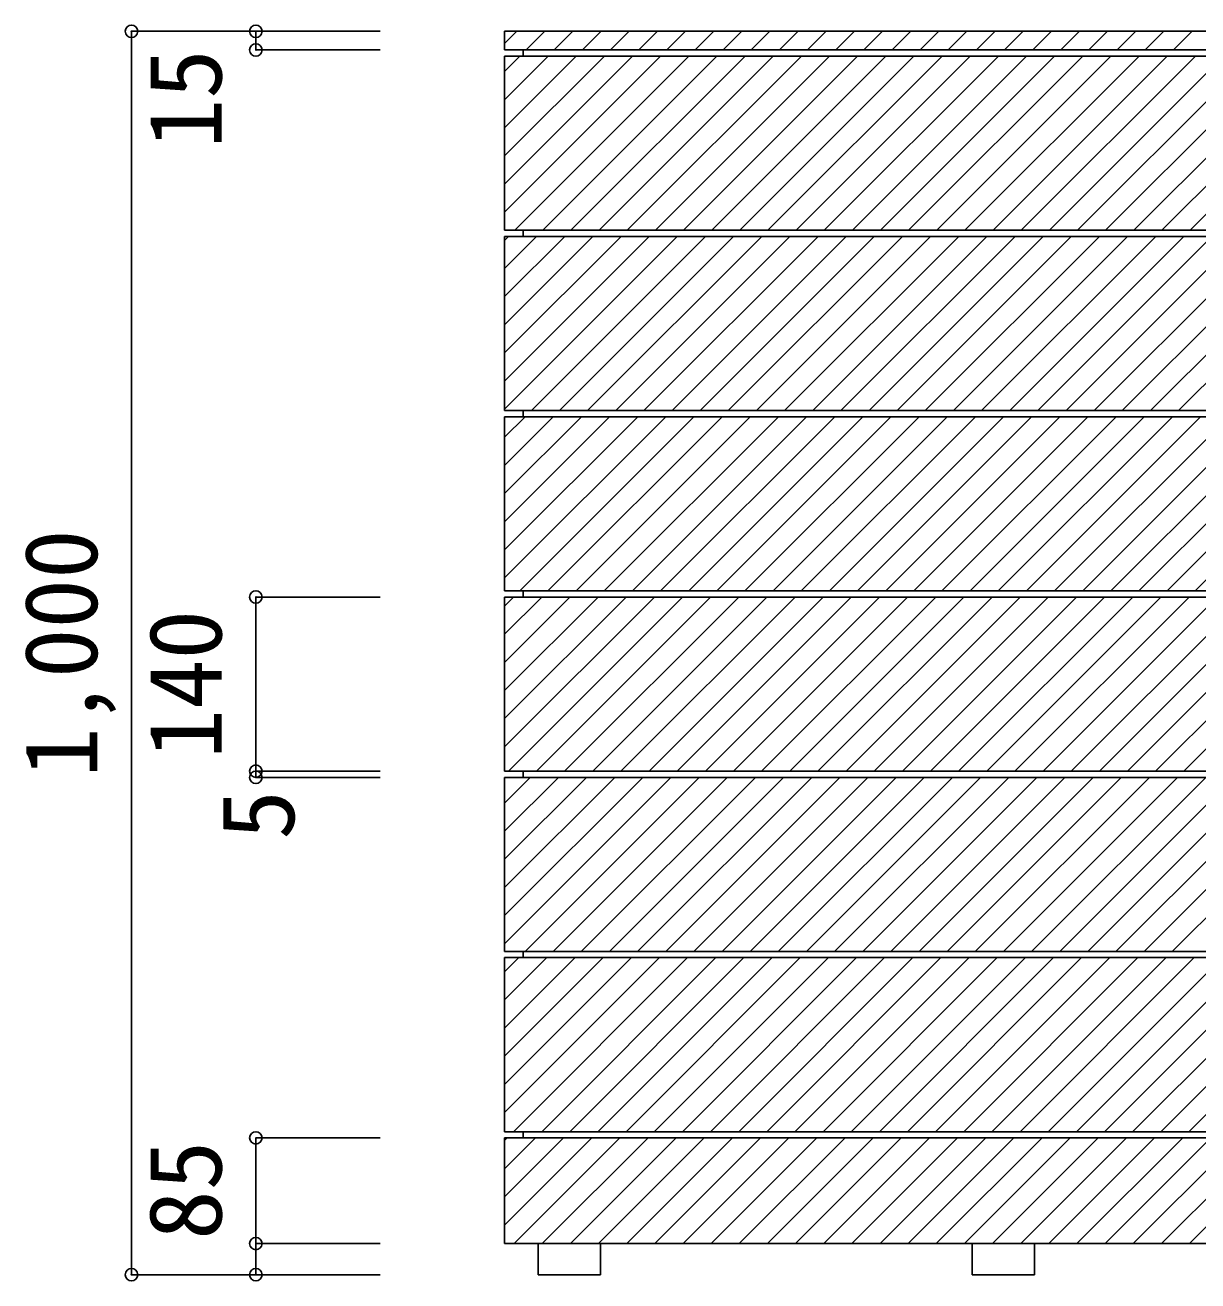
# Model space of a CAD drawing. Units: millimetres at full size, sheet at 1:20; details may follow other scales. Extents: x -4200 to 4200, y -2970 to 2970.
# Drawn here: x 672 to 1615, y 754 to 1764 of the extents above; entities that cross this region are included whole.
import ezdxf
from ezdxf.enums import TextEntityAlignment as Align

# ---------------------------------------------------------------- set-up
doc = ezdxf.new("R2010")
doc.units = ezdxf.units.MM
doc.header["$LTSCALE"] = 20
doc.header["$PDMODE"] = 32
doc.header["$PDSIZE"] = 10
doc.layers.add('1-0', color=7, linetype='Continuous')
doc.styles.add('ＭＳ ゴシック', font='')
doc.styles.get('ＭＳ ゴシック').set_extended_font_data('MS Gothic')

msp = doc.modelspace()

# ---------------------------------------------------------------- linework, layer by layer
at = {"layer": '1-0'}
for p, q in [((757.95, 1759.13), (757.95, 759.13)), ((757.95, 1759.13), (957.95, 1759.13)), ((857.95, 1759.13), (857.95, 1744.13)), ((857.95, 1759.13), (957.95, 1759.13)), ((2557.95, 1759.13), (1057.95, 1759.13)), ((1057.95, 1759.13), (1057.95, 1744.13)), ((1057.95, 1749.41), (1067.67, 1759.13)), ((1075.3, 1744.13), (1090.3, 1759.13)), ((1097.93, 1744.13), (1112.93, 1759.13)), ((1120.55, 1744.13), (1135.55, 1759.13)), ((1143.18, 1744.13), (1158.18, 1759.13)), ((1165.81, 1744.13), (1180.81, 1759.13)), ((1188.44, 1744.13), (1203.44, 1759.13)), ((1211.06, 1744.13), (1226.06, 1759.13)), ((1233.69, 1744.13), (1248.69, 1759.13)), ((1256.32, 1744.13), (1271.32, 1759.13)), ((1278.95, 1744.13), (1293.95, 1759.13)), ((1301.57, 1744.13), (1316.57, 1759.13)), ((1324.2, 1744.13), (1339.2, 1759.13)), ((1346.83, 1744.13), (1361.83, 1759.13)), ((1369.46, 1744.13), (1384.46, 1759.13)), ((1392.08, 1744.13), (1407.08, 1759.13)), ((1414.71, 1744.13), (1429.71, 1759.13)), ((1437.34, 1744.13), (1452.34, 1759.13)), ((1459.97, 1744.13), (1474.97, 1759.13)), ((1482.59, 1744.13), (1497.59, 1759.13)), ((1505.22, 1744.13), (1520.22, 1759.13)), ((1527.85, 1744.13), (1542.85, 1759.13)), ((1550.48, 1744.13), (1565.48, 1759.13)), ((1573.1, 1744.13), (1588.1, 1759.13)), ((1595.73, 1744.13), (1610.73, 1759.13)), ((857.95, 1744.13), (957.95, 1744.13)), ((2557.95, 1744.13), (1057.95, 1744.13)), ((2557.95, 1739.13), (1057.95, 1739.13)), ((1057.95, 1739.13), (1057.95, 1599.13)), ((1057.95, 1613.64), (1183.44, 1739.13)), ((1057.95, 1636.27), (1160.81, 1739.13)), ((1057.95, 1658.9), (1138.18, 1739.13)), ((1057.95, 1681.52), (1115.55, 1739.13)), ((1057.95, 1704.15), (1092.93, 1739.13)), ((1057.95, 1726.78), (1070.3, 1739.13)), ((1066.06, 1599.13), (1206.06, 1739.13)), ((1072.95, 1744.13), (1072.95, 1739.13)), ((1088.69, 1599.13), (1228.69, 1739.13)), ((1111.32, 1599.13), (1251.32, 1739.13)), ((1133.95, 1599.13), (1273.95, 1739.13)), ((1156.57, 1599.13), (1296.57, 1739.13)), ((1179.2, 1599.13), (1319.2, 1739.13)), ((1201.83, 1599.13), (1341.83, 1739.13)), ((1224.46, 1599.13), (1364.46, 1739.13)), ((1247.08, 1599.13), (1387.08, 1739.13)), ((1269.71, 1599.13), (1409.71, 1739.13)), ((1292.34, 1599.13), (1432.34, 1739.13)), ((1314.97, 1599.13), (1454.97, 1739.13)), ((1337.59, 1599.13), (1477.59, 1739.13)), ((1360.22, 1599.13), (1500.22, 1739.13)), ((1382.85, 1599.13), (1522.85, 1739.13)), ((1405.48, 1599.13), (1545.48, 1739.13)), ((1428.1, 1599.13), (1568.1, 1739.13)), ((1450.73, 1599.13), (1590.73, 1739.13)), ((1473.36, 1599.13), (1613.36, 1739.13)), ((1495.98, 1599.13), (1635.98, 1739.13)), ((1518.61, 1599.13), (1658.61, 1739.13)), ((1541.24, 1599.13), (1681.24, 1739.13)), ((1563.87, 1599.13), (1703.87, 1739.13)), ((1586.49, 1599.13), (1726.49, 1739.13)), ((1609.12, 1599.13), (1749.12, 1739.13)), ((2557.95, 1599.13), (1057.95, 1599.13)), ((1072.95, 1599.13), (1072.95, 1594.13)), ((2557.95, 1594.13), (1057.95, 1594.13)), ((1057.95, 1594.13), (1057.95, 1454.13)), ((1057.95, 1455.25), (1196.83, 1594.13)), ((1057.95, 1477.88), (1174.2, 1594.13)), ((1057.95, 1500.5), (1151.57, 1594.13)), ((1057.95, 1523.13), (1128.95, 1594.13)), ((1057.95, 1545.76), (1106.32, 1594.13)), ((1057.95, 1568.39), (1083.69, 1594.13)), ((1057.95, 1591.01), (1061.06, 1594.13)), ((1079.46, 1454.13), (1219.46, 1594.13)), ((1102.08, 1454.13), (1242.08, 1594.13)), ((1124.71, 1454.13), (1264.71, 1594.13)), ((1147.34, 1454.13), (1287.34, 1594.13)), ((1169.97, 1454.13), (1309.97, 1594.13)), ((1192.59, 1454.13), (1332.59, 1594.13)), ((1215.22, 1454.13), (1355.22, 1594.13)), ((1237.85, 1454.13), (1377.85, 1594.13)), ((1260.48, 1454.13), (1400.48, 1594.13)), ((1283.1, 1454.13), (1423.1, 1594.13)), ((1305.73, 1454.13), (1445.73, 1594.13)), ((1328.36, 1454.13), (1468.36, 1594.13)), ((1350.98, 1454.13), (1490.98, 1594.13)), ((1373.61, 1454.13), (1513.61, 1594.13)), ((1396.24, 1454.13), (1536.24, 1594.13)), ((1418.87, 1454.13), (1558.87, 1594.13)), ((1441.49, 1454.13), (1581.49, 1594.13)), ((1464.12, 1454.13), (1604.12, 1594.13)), ((1486.75, 1454.13), (1626.75, 1594.13)), ((1509.38, 1454.13), (1649.38, 1594.13)), ((1532, 1454.13), (1672, 1594.13)), ((1554.63, 1454.13), (1694.63, 1594.13)), ((1577.26, 1454.13), (1717.26, 1594.13)), ((1599.89, 1454.13), (1739.89, 1594.13)), ((2557.95, 1454.13), (1057.95, 1454.13)), ((2557.95, 1449.13), (1057.95, 1449.13)), ((1057.95, 1449.13), (1057.95, 1309.13)), ((1057.95, 1319.48), (1187.59, 1449.13)), ((1057.95, 1342.11), (1164.97, 1449.13)), ((1057.95, 1364.74), (1142.34, 1449.13)), ((1057.95, 1387.37), (1119.71, 1449.13)), ((1057.95, 1409.99), (1097.08, 1449.13)), ((1057.95, 1432.62), (1074.46, 1449.13)), ((1070.22, 1309.13), (1210.22, 1449.13)), ((1072.95, 1454.13), (1072.95, 1449.13)), ((1092.85, 1309.13), (1232.85, 1449.13)), ((1115.48, 1309.13), (1255.48, 1449.13)), ((1138.1, 1309.13), (1278.1, 1449.13)), ((1160.73, 1309.13), (1300.73, 1449.13)), ((1183.36, 1309.13), (1323.36, 1449.13)), ((1205.98, 1309.13), (1345.98, 1449.13)), ((1228.61, 1309.13), (1368.61, 1449.13)), ((1251.24, 1309.13), (1391.24, 1449.13)), ((1273.87, 1309.13), (1413.87, 1449.13)), ((1296.49, 1309.13), (1436.49, 1449.13)), ((1319.12, 1309.13), (1459.12, 1449.13)), ((1341.75, 1309.13), (1481.75, 1449.13)), ((1364.38, 1309.13), (1504.38, 1449.13)), ((1387, 1309.13), (1527, 1449.13)), ((1409.63, 1309.13), (1549.63, 1449.13)), ((1432.26, 1309.13), (1572.26, 1449.13)), ((1454.89, 1309.13), (1594.89, 1449.13)), ((1477.51, 1309.13), (1617.51, 1449.13)), ((1500.14, 1309.13), (1640.14, 1449.13)), ((1522.77, 1309.13), (1662.77, 1449.13)), ((1545.4, 1309.13), (1685.4, 1449.13)), ((1568.02, 1309.13), (1708.02, 1449.13)), ((1590.65, 1309.13), (1730.65, 1449.13)), ((1613.28, 1309.13), (1753.28, 1449.13)), ((857.95, 1304.13), (857.95, 1164.13)), ((857.95, 1304.13), (957.95, 1304.13)), ((2557.95, 1309.13), (1057.95, 1309.13)), ((2557.95, 1304.13), (1057.95, 1304.13)), ((1057.95, 1304.13), (1057.95, 1164.13)), ((1057.95, 1183.72), (1178.36, 1304.13)), ((1057.95, 1206.35), (1155.73, 1304.13)), ((1057.95, 1228.98), (1133.1, 1304.13)), ((1057.95, 1251.6), (1110.48, 1304.13)), ((1057.95, 1274.23), (1087.85, 1304.13)), ((1057.95, 1296.86), (1065.22, 1304.13)), ((1060.98, 1164.13), (1200.98, 1304.13)), ((1072.95, 1309.13), (1072.95, 1304.13)), ((1083.61, 1164.13), (1223.61, 1304.13)), ((1106.24, 1164.13), (1246.24, 1304.13)), ((1128.87, 1164.13), (1268.87, 1304.13)), ((1151.49, 1164.13), (1291.49, 1304.13)), ((1174.12, 1164.13), (1314.12, 1304.13)), ((1196.75, 1164.13), (1336.75, 1304.13)), ((1219.38, 1164.13), (1359.38, 1304.13)), ((1242, 1164.13), (1382, 1304.13)), ((1264.63, 1164.13), (1404.63, 1304.13)), ((1287.26, 1164.13), (1427.26, 1304.13)), ((1309.89, 1164.13), (1449.89, 1304.13)), ((1332.51, 1164.13), (1472.51, 1304.13)), ((1355.14, 1164.13), (1495.14, 1304.13)), ((1377.77, 1164.13), (1517.77, 1304.13)), ((1400.4, 1164.13), (1540.4, 1304.13)), ((1423.02, 1164.13), (1563.02, 1304.13)), ((1445.65, 1164.13), (1585.65, 1304.13)), ((1468.28, 1164.13), (1608.28, 1304.13)), ((1490.91, 1164.13), (1630.91, 1304.13)), ((1513.53, 1164.13), (1653.53, 1304.13)), ((1536.16, 1164.13), (1676.16, 1304.13)), ((1558.79, 1164.13), (1698.79, 1304.13)), ((1581.42, 1164.13), (1721.42, 1304.13)), ((1604.04, 1164.13), (1744.04, 1304.13)), ((857.95, 1164.13), (957.95, 1164.13)), ((857.95, 1164.13), (857.95, 1159.13)), ((2557.95, 1164.13), (1057.95, 1164.13)), ((1072.95, 1164.13), (1072.95, 1159.13)), ((857.95, 1159.13), (957.95, 1159.13)), ((2557.95, 1159.13), (1057.95, 1159.13)), ((1057.95, 1159.13), (1057.95, 1019.13)), ((1057.95, 1025.33), (1191.75, 1159.13)), ((1057.95, 1047.96), (1169.12, 1159.13)), ((1057.95, 1070.58), (1146.49, 1159.13)), ((1057.95, 1093.21), (1123.87, 1159.13)), ((1057.95, 1115.84), (1101.24, 1159.13)), ((1057.95, 1138.47), (1078.61, 1159.13)), ((1074.38, 1019.13), (1214.38, 1159.13)), ((1097, 1019.13), (1237, 1159.13)), ((1119.63, 1019.13), (1259.63, 1159.13)), ((1142.26, 1019.13), (1282.26, 1159.13)), ((1164.89, 1019.13), (1304.89, 1159.13)), ((1187.51, 1019.13), (1327.51, 1159.13)), ((1210.14, 1019.13), (1350.14, 1159.13)), ((1232.77, 1019.13), (1372.77, 1159.13)), ((1255.4, 1019.13), (1395.4, 1159.13)), ((1278.02, 1019.13), (1418.02, 1159.13)), ((1300.65, 1019.13), (1440.65, 1159.13)), ((1323.28, 1019.13), (1463.28, 1159.13)), ((1345.91, 1019.13), (1485.91, 1159.13)), ((1368.53, 1019.13), (1508.53, 1159.13)), ((1391.16, 1019.13), (1531.16, 1159.13)), ((1413.79, 1019.13), (1553.79, 1159.13)), ((1436.42, 1019.13), (1576.42, 1159.13)), ((1459.04, 1019.13), (1599.04, 1159.13)), ((1481.67, 1019.13), (1621.67, 1159.13)), ((1504.3, 1019.13), (1644.3, 1159.13)), ((1526.93, 1019.13), (1666.93, 1159.13)), ((1549.55, 1019.13), (1689.55, 1159.13)), ((1572.18, 1019.13), (1712.18, 1159.13)), ((1594.81, 1019.13), (1734.81, 1159.13)), ((2557.95, 1019.13), (1057.95, 1019.13)), ((2557.95, 1014.13), (1057.95, 1014.13)), ((1057.95, 1014.13), (1057.95, 874.13)), ((1057.95, 889.56), (1182.51, 1014.13)), ((1057.95, 912.19), (1159.89, 1014.13)), ((1057.95, 934.82), (1137.26, 1014.13)), ((1057.95, 957.45), (1114.63, 1014.13)), ((1057.95, 980.07), (1092, 1014.13)), ((1057.95, 1002.7), (1069.38, 1014.13)), ((1065.14, 874.13), (1205.14, 1014.13)), ((1072.95, 1019.13), (1072.95, 1014.13)), ((1087.77, 874.13), (1227.77, 1014.13)), ((1110.4, 874.13), (1250.4, 1014.13)), ((1133.02, 874.13), (1273.02, 1014.13)), ((1155.65, 874.13), (1295.65, 1014.13)), ((1178.28, 874.13), (1318.28, 1014.13)), ((1200.91, 874.13), (1340.91, 1014.13)), ((1223.53, 874.13), (1363.53, 1014.13)), ((1246.16, 874.13), (1386.16, 1014.13)), ((1268.79, 874.13), (1408.79, 1014.13)), ((1291.42, 874.13), (1431.42, 1014.13)), ((1314.04, 874.13), (1454.04, 1014.13)), ((1336.67, 874.13), (1476.67, 1014.13)), ((1359.3, 874.13), (1499.3, 1014.13)), ((1381.93, 874.13), (1521.93, 1014.13)), ((1404.55, 874.13), (1544.55, 1014.13)), ((1427.18, 874.13), (1567.18, 1014.13)), ((1449.81, 874.13), (1589.81, 1014.13)), ((1472.43, 874.13), (1612.43, 1014.13)), ((1495.06, 874.13), (1635.06, 1014.13)), ((1517.69, 874.13), (1657.69, 1014.13)), ((1540.32, 874.13), (1680.32, 1014.13)), ((1562.94, 874.13), (1702.94, 1014.13)), ((1585.57, 874.13), (1725.57, 1014.13)), ((1608.2, 874.13), (1748.2, 1014.13)), ((857.95, 869.13), (857.95, 784.13)), ((857.95, 869.13), (957.95, 869.13)), ((2557.95, 874.13), (1057.95, 874.13)), ((1057.95, 799.05), (1128.02, 869.13)), ((1057.95, 821.68), (1105.4, 869.13)), ((1057.95, 844.31), (1082.77, 869.13)), ((1057.95, 866.94), (1060.14, 869.13)), ((1065.65, 784.13), (1150.65, 869.13)), ((1072.95, 874.13), (1072.95, 869.13)), ((1088.28, 784.13), (1173.28, 869.13)), ((1110.91, 784.13), (1195.91, 869.13)), ((1133.53, 784.13), (1218.53, 869.13)), ((1156.16, 784.13), (1241.16, 869.13)), ((1178.79, 784.13), (1263.79, 869.13)), ((1201.42, 784.13), (1286.42, 869.13)), ((1224.04, 784.13), (1309.04, 869.13)), ((1246.67, 784.13), (1331.67, 869.13)), ((1269.3, 784.13), (1354.3, 869.13)), ((1291.93, 784.13), (1376.93, 869.13)), ((1314.55, 784.13), (1399.55, 869.13)), ((1337.18, 784.13), (1422.18, 869.13)), ((1359.81, 784.13), (1444.81, 869.13)), ((1382.43, 784.13), (1467.43, 869.13)), ((1405.06, 784.13), (1490.06, 869.13)), ((1427.69, 784.13), (1512.69, 869.13)), ((1450.32, 784.13), (1535.32, 869.13)), ((1472.94, 784.13), (1557.94, 869.13)), ((1495.57, 784.13), (1580.57, 869.13)), ((1518.2, 784.13), (1603.2, 869.13)), ((1540.83, 784.13), (1625.83, 869.13)), ((1563.45, 784.13), (1648.45, 869.13)), ((1586.08, 784.13), (1671.08, 869.13)), ((1608.71, 784.13), (1693.71, 869.13)), ((857.95, 784.13), (957.95, 784.13)), ((857.95, 784.13), (857.95, 759.13)), ((1057.95, 784.13), (2557.95, 784.13)), ((1084.95, 784.13), (1084.95, 759.13)), ((1433.95, 784.13), (1433.95, 759.13)), ((1483.95, 784.13), (1483.95, 759.13)), ((757.95, 759.13), (957.95, 759.13)), ((857.95, 759.13), (957.95, 759.13)), ((1433.95, 759.13), (1483.95, 759.13))]:
    msp.add_line(p, q, dxfattribs=at)
for points in [[(2557.95, 869.13), (1057.95, 869.13), (1057.95, 784.13)], [(1134.95, 784.13), (1134.95, 759.13), (1084.95, 759.13)]]:
    msp.add_lwpolyline(points, dxfattribs=at)
for p in [(757.95, 1759.13), (857.95, 1759.13), (857.95, 1744.13), (857.95, 1304.13), (857.95, 1164.13), (857.95, 1159.13), (857.95, 869.13), (857.95, 784.13), (757.95, 759.13), (857.95, 759.13)]:
    msp.add_point(p, dxfattribs=at)

# ---------------------------------------------------------------- texts
at = {"layer": '1-0', "style": 'ＭＳ ゴシック'}
for s, p in [('15', (847.95, 1664.96)), ('1,000', (747.95, 1159.13)), ('140', (847.95, 1174.13)), ('5', (906.39, 1108.93)), ('85', (847.95, 787.08))]:
    msp.add_text(s, height=58.65, rotation=90, dxfattribs=at).set_placement(p, align=Align.BOTTOM_LEFT)

doc.saveas('drawing.dxf')
